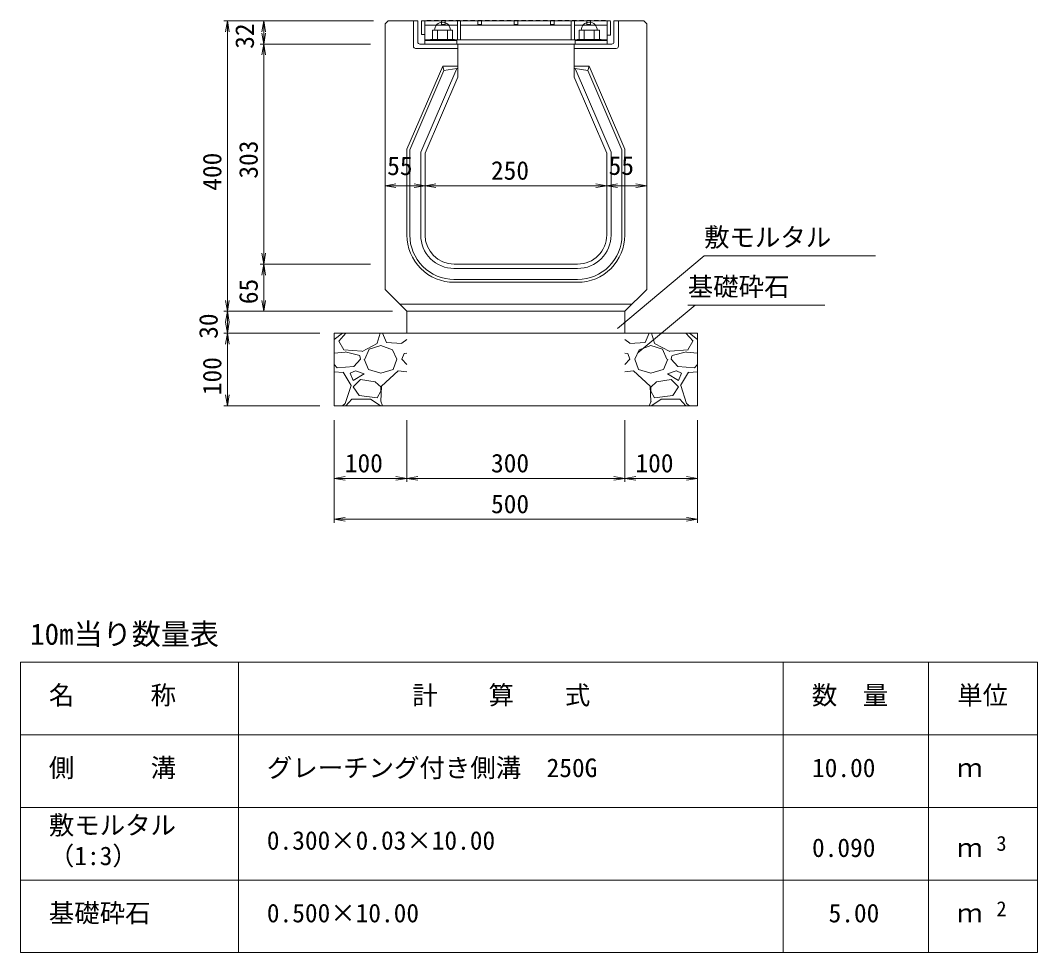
# Model space of a CAD drawing. Units: millimetres on the paper. Extents: x 0 to 841, y 0 to 594.
# Drawn here: x 233.2 to 373.2, y 345.7 to 474.1 of the extents above; entities that cross this region are included whole.
import ezdxf
from ezdxf.enums import TextEntityAlignment as Align

# ---------------------------------------------------------------- set-up
doc = ezdxf.new("R2010")
doc.units = ezdxf.units.MM
for name, color, linetype, lineweight in [('D-MTR-FRAM（材料表図枠）', 2, 'Continuous', 18), ('D-STR-DIM（寸法）', 7, 'Continuous', 18), ('D-STR-HTXT（旗揚げ）', 7, 'Continuous', 18), ('D-STR-STR1（構造物）', 7, 'Continuous', 18), ('D-STR-STRn（構造物）', 7, 'Continuous', 18), ('D-STR（構造物外形線）', 1, 'Continuous', 18)]:
    doc.layers.add(name, color=color, linetype=linetype, lineweight=lineweight)
for name, color, linetype in [('D-MTR-TXT(文字列）', 7, 'Continuous'), ('D-MTR（材料表タイトル）', 7, 'Continuous'), ('D-STR-TXT（文字）', 7, 'Continuous')]:
    doc.layers.add(name, color=color, linetype=linetype)
doc.styles.add('ＭＳ ゴシック', font='')
doc.styles.get('ＭＳ ゴシック').set_extended_font_data('MS Gothic')

msp = doc.modelspace()

# ---------------------------------------------------------------- linework, layer by layer
at = {"layer": 'D-MTR-FRAM（材料表図枠）'}
for p, q in [((233.197, 385.703), (373.197, 385.703)), ((233.197, 345.703), (233.197, 385.703)), ((263.197, 345.703), (263.197, 385.703)), ((338.197, 345.703), (338.197, 385.703)), ((358.197, 353.703), (358.197, 385.703)), ((358.197, 345.703), (358.197, 385.703)), ((373.197, 345.703), (373.197, 385.703)), ((233.197, 375.703), (373.197, 375.703)), ((233.197, 365.703), (373.197, 365.703)), ((233.197, 355.703), (373.197, 355.703)), ((233.197, 345.703), (373.197, 345.703))]:
    msp.add_line(p, q, dxfattribs=at)
at = {"layer": 'D-STR-DIM（寸法）'}
for p, q in [((281.793, 474.015), (261.184, 474.015)), ((261.434, 472.515), (261.684, 474.015)), ((261.684, 474.015), (261.684, 473.815)), ((261.684, 474.015), (261.934, 472.515)), ((261.684, 473.815), (261.684, 434.215)), ((281.793, 474.015), (266.187, 474.015)), ((266.437, 472.515), (266.687, 474.015)), ((266.687, 474.015), (266.687, 473.815)), ((266.687, 474.015), (266.937, 472.515)), ((266.687, 473.815), (266.687, 471.015)), ((266.687, 470.815), (266.437, 472.315)), ((266.937, 472.315), (266.687, 470.815)), ((281.393, 470.815), (266.187, 470.815)), ((281.393, 470.815), (266.187, 470.815)), ((266.437, 469.315), (266.687, 470.815)), ((266.687, 470.815), (266.687, 471.015)), ((266.687, 470.815), (266.687, 470.615)), ((266.687, 470.815), (266.937, 469.315)), ((266.687, 470.615), (266.687, 440.715)), ((283.393, 453.815), (283.393, 450.815)), ((288.893, 453.815), (288.893, 450.815)), ((288.893, 453.815), (288.893, 450.815)), ((313.893, 453.815), (313.893, 450.815)), ((313.893, 453.815), (313.893, 450.815)), ((319.393, 453.815), (319.393, 450.815)), ((283.393, 451.315), (284.893, 451.565)), ((283.393, 451.315), (283.593, 451.315)), ((284.893, 451.065), (283.393, 451.315)), ((288.693, 451.315), (283.593, 451.315)), ((287.393, 451.565), (288.893, 451.315)), ((288.893, 451.315), (287.393, 451.065)), ((288.893, 451.315), (288.693, 451.315)), ((288.893, 451.315), (290.393, 451.565)), ((288.893, 451.315), (289.093, 451.315)), ((290.393, 451.065), (288.893, 451.315)), ((289.093, 451.315), (313.693, 451.315)), ((312.393, 451.565), (313.893, 451.315)), ((313.893, 451.315), (312.393, 451.065)), ((313.893, 451.315), (313.693, 451.315)), ((313.893, 451.315), (315.393, 451.565)), ((313.893, 451.315), (314.093, 451.315)), ((315.393, 451.065), (313.893, 451.315)), ((314.093, 451.315), (319.193, 451.315)), ((317.893, 451.565), (319.393, 451.315)), ((319.393, 451.315), (317.893, 451.065)), ((319.393, 451.315), (319.193, 451.315)), ((266.687, 440.515), (266.437, 442.015)), ((266.937, 442.015), (266.687, 440.515)), ((281.393, 440.515), (266.187, 440.515)), ((281.393, 440.515), (266.187, 440.515)), ((266.437, 439.015), (266.687, 440.515)), ((266.687, 440.515), (266.687, 440.715)), ((266.687, 440.515), (266.687, 440.315)), ((266.687, 440.515), (266.937, 439.015)), ((266.687, 440.315), (266.687, 434.215)), ((261.684, 434.015), (261.434, 435.515)), ((261.934, 435.515), (261.684, 434.015)), ((266.687, 434.015), (266.437, 435.515)), ((266.937, 435.515), (266.687, 434.015)), ((284.393, 434.015), (261.184, 434.015)), ((284.393, 434.015), (261.184, 434.015)), ((261.434, 432.515), (261.684, 434.015)), ((261.684, 434.015), (261.684, 434.215)), ((261.684, 434.015), (261.684, 433.815)), ((261.684, 434.015), (261.934, 432.515)), ((284.393, 434.015), (266.187, 434.015)), ((266.687, 434.015), (266.687, 434.215)), ((261.684, 433.815), (261.684, 431.215)), ((261.684, 431.015), (261.434, 432.515)), ((261.934, 432.515), (261.684, 431.015)), ((261.684, 431.015), (261.684, 431.215)), ((274.393, 431.015), (261.184, 431.015)), ((274.393, 431.015), (261.184, 431.015)), ((261.434, 429.515), (261.684, 431.015)), ((261.684, 431.015), (261.684, 430.815)), ((261.684, 431.015), (261.934, 429.515)), ((261.684, 430.815), (261.684, 421.215)), ((261.684, 421.015), (261.434, 422.515)), ((261.934, 422.515), (261.684, 421.015)), ((274.393, 421.015), (261.184, 421.015)), ((261.684, 421.015), (261.684, 421.215)), ((276.393, 419.015), (276.393, 404.893)), ((276.393, 419.015), (276.393, 410.515)), ((286.393, 419.015), (286.393, 410.515)), ((286.393, 419.015), (286.393, 410.515)), ((316.393, 419.015), (316.393, 410.515)), ((316.393, 419.015), (316.393, 410.515)), ((326.393, 419.015), (326.393, 404.893)), ((326.393, 419.015), (326.393, 410.515)), ((276.393, 411.015), (277.893, 411.265)), ((276.393, 411.015), (276.593, 411.015)), ((277.893, 410.765), (276.393, 411.015)), ((276.593, 411.015), (286.193, 411.015)), ((284.893, 411.265), (286.393, 411.015)), ((286.393, 411.015), (284.893, 410.765)), ((286.393, 411.015), (286.193, 411.015)), ((286.393, 411.015), (287.893, 411.265)), ((286.393, 411.015), (286.593, 411.015)), ((287.893, 410.765), (286.393, 411.015)), ((286.593, 411.015), (316.193, 411.015)), ((314.893, 411.265), (316.393, 411.015)), ((316.393, 411.015), (314.893, 410.765)), ((316.393, 411.015), (316.193, 411.015)), ((316.393, 411.015), (317.893, 411.265)), ((316.393, 411.015), (316.593, 411.015)), ((317.893, 410.765), (316.393, 411.015)), ((316.593, 411.015), (326.193, 411.015)), ((324.893, 411.265), (326.393, 411.015)), ((326.393, 411.015), (324.893, 410.765)), ((326.393, 411.015), (326.193, 411.015)), ((276.393, 405.393), (277.893, 405.643)), ((276.393, 405.393), (276.593, 405.393)), ((277.893, 405.143), (276.393, 405.393)), ((276.593, 405.393), (326.193, 405.393)), ((324.893, 405.643), (326.393, 405.393)), ((326.393, 405.393), (324.893, 405.143)), ((326.393, 405.393), (326.193, 405.393))]:
    msp.add_line(p, q, dxfattribs=at)
at = {"layer": 'D-STR-HTXT（旗揚げ）'}
for p, q in [((315.373, 431.649), (327.291, 441.662)), ((350.889, 441.662), (327.291, 441.662)), ((318.18, 428.278), (326.045, 434.872)), ((343.909, 434.872), (325.045, 434.872))]:
    msp.add_line(p, q, dxfattribs=at)
at = {"layer": 'D-STR-STR1（構造物）'}
for p, q in [((288.843, 474.015), (288.393, 474.015)), ((288.393, 474.015), (288.393, 472.115)), ((288.843, 474.015), (288.843, 470.815)), ((288.843, 474.015), (293.343, 474.015)), ((288.843, 472.115), (288.843, 474.015)), ((288.843, 473.415), (293.343, 473.415)), ((289.143, 474.085), (289.143, 474.015)), ((289.743, 474.085), (289.143, 474.085)), ((289.743, 474.015), (289.743, 474.085)), ((290.743, 474.085), (290.143, 474.085)), ((290.143, 474.085), (290.143, 474.015)), ((290.743, 474.015), (290.743, 474.085)), ((291.143, 474.085), (291.143, 474.015)), ((291.743, 474.085), (291.143, 474.085)), ((291.143, 473.515), (291.143, 474.015)), ((291.143, 474.015), (291.643, 474.015)), ((291.643, 473.515), (291.143, 473.515)), ((291.643, 474.015), (291.643, 473.515)), ((291.743, 474.015), (291.743, 474.085)), ((292.143, 474.085), (292.143, 474.015)), ((292.743, 474.085), (292.143, 474.085)), ((292.743, 474.015), (292.743, 474.085)), ((293.143, 474.085), (293.143, 474.015)), ((293.743, 474.085), (293.143, 474.085)), ((293.343, 474.015), (293.343, 471.415)), ((293.343, 474.015), (293.343, 471.415)), ((293.793, 474.015), (293.343, 474.015)), ((293.343, 474.015), (293.793, 474.015)), ((293.743, 474.015), (293.743, 474.085)), ((293.793, 474.015), (308.993, 474.015)), ((293.793, 474.015), (293.793, 471.415)), ((293.793, 471.415), (293.793, 474.015)), ((293.793, 473.415), (308.993, 473.415)), ((294.743, 474.085), (294.143, 474.085)), ((294.143, 474.085), (294.143, 474.015)), ((294.743, 474.015), (294.743, 474.085)), ((295.143, 474.085), (295.143, 474.015)), ((295.743, 474.085), (295.143, 474.085)), ((295.743, 474.015), (295.743, 474.085)), ((296.143, 474.085), (296.143, 474.015)), ((296.743, 474.085), (296.143, 474.085)), ((296.143, 473.515), (296.143, 474.015)), ((296.143, 474.015), (296.643, 474.015)), ((296.643, 473.515), (296.143, 473.515)), ((296.643, 474.015), (296.643, 473.515)), ((296.743, 474.015), (296.743, 474.085)), ((297.143, 474.085), (297.143, 474.015)), ((297.743, 474.085), (297.143, 474.085)), ((297.743, 474.015), (297.743, 474.085)), ((298.743, 474.085), (298.143, 474.085)), ((298.143, 474.085), (298.143, 474.015)), ((298.743, 474.015), (298.743, 474.085)), ((299.143, 474.085), (299.143, 474.015)), ((299.743, 474.085), (299.143, 474.085)), ((299.743, 474.015), (299.743, 474.085)), ((300.143, 474.085), (300.143, 474.015)), ((300.743, 474.085), (300.143, 474.085)), ((300.743, 474.015), (300.743, 474.085)), ((301.143, 474.085), (301.143, 474.015)), ((301.743, 474.085), (301.143, 474.085)), ((301.143, 473.515), (301.143, 474.015)), ((301.143, 474.015), (301.643, 474.015)), ((301.643, 473.515), (301.143, 473.515)), ((301.643, 474.015), (301.643, 473.515)), ((301.743, 474.015), (301.743, 474.085)), ((302.743, 474.085), (302.143, 474.085)), ((302.143, 474.085), (302.143, 474.015)), ((302.743, 474.015), (302.743, 474.085)), ((303.143, 474.085), (303.143, 474.015)), ((303.743, 474.085), (303.143, 474.085)), ((303.743, 474.015), (303.743, 474.085)), ((304.143, 474.085), (304.143, 474.015)), ((304.743, 474.085), (304.143, 474.085)), ((304.743, 474.015), (304.743, 474.085)), ((305.143, 474.085), (305.143, 474.015)), ((305.743, 474.085), (305.143, 474.085)), ((305.743, 474.015), (305.743, 474.085)), ((306.143, 474.085), (306.143, 474.015)), ((306.743, 474.085), (306.143, 474.085)), ((306.143, 473.515), (306.143, 474.015)), ((306.143, 474.015), (306.643, 474.015)), ((306.643, 473.515), (306.143, 473.515)), ((306.643, 474.015), (306.643, 473.515)), ((306.743, 474.015), (306.743, 474.085)), ((307.143, 474.085), (307.143, 474.015)), ((307.743, 474.085), (307.143, 474.085)), ((307.743, 474.015), (307.743, 474.085)), ((308.143, 474.085), (308.143, 474.015)), ((308.743, 474.085), (308.143, 474.085)), ((308.743, 474.015), (308.743, 474.085)), ((308.993, 474.015), (308.993, 471.415)), ((308.993, 474.015), (308.993, 471.415)), ((309.443, 474.015), (308.993, 474.015)), ((308.993, 474.015), (309.443, 474.015)), ((309.143, 474.085), (309.143, 474.015)), ((309.743, 474.085), (309.143, 474.085)), ((309.443, 474.015), (309.443, 471.415)), ((309.443, 471.415), (309.443, 474.015)), ((309.443, 474.015), (313.943, 474.015)), ((309.443, 473.415), (313.943, 473.415)), ((309.743, 474.015), (309.743, 474.085)), ((310.143, 474.085), (310.143, 474.015)), ((310.743, 474.085), (310.143, 474.085)), ((310.743, 474.015), (310.743, 474.085)), ((311.143, 474.085), (311.143, 474.015)), ((311.743, 474.085), (311.143, 474.085)), ((311.143, 473.515), (311.143, 474.015)), ((311.143, 474.015), (311.643, 474.015)), ((311.643, 473.515), (311.143, 473.515)), ((311.643, 474.015), (311.643, 473.515)), ((311.743, 474.015), (311.743, 474.085)), ((312.143, 474.085), (312.143, 474.015)), ((312.743, 474.085), (312.143, 474.085)), ((312.743, 474.015), (312.743, 474.085)), ((313.143, 474.085), (313.143, 474.015)), ((313.743, 474.085), (313.143, 474.085)), ((313.743, 474.015), (313.743, 474.085)), ((313.943, 474.015), (313.943, 470.815)), ((313.943, 474.015), (314.393, 474.015)), ((313.943, 472.115), (313.943, 474.015)), ((314.393, 473.945), (314.393, 472.045)), ((288.393, 472.115), (288.843, 472.115)), ((292.679, 472.715), (289.907, 472.715)), ((289.907, 472.715), (289.907, 471.465)), ((290.6, 471.465), (290.6, 472.715)), ((291.986, 471.465), (291.986, 472.715)), ((292.679, 471.465), (292.679, 472.715)), ((310.107, 472.715), (312.879, 472.715)), ((310.107, 471.465), (310.107, 472.715)), ((310.8, 471.465), (310.8, 472.715)), ((312.186, 471.465), (312.186, 472.715)), ((312.879, 472.715), (312.879, 471.465)), ((314.393, 472.045), (313.943, 472.045)), ((288.843, 471.415), (293.343, 471.415)), ((293.243, 471.315), (288.843, 471.315)), ((288.843, 471.315), (288.843, 470.815)), ((288.843, 470.815), (313.943, 470.815)), ((288.843, 470.815), (293.243, 470.815)), ((292.943, 471.465), (289.643, 471.465)), ((289.643, 471.465), (289.643, 471.315)), ((289.643, 471.315), (291.293, 471.315)), ((289.907, 471.465), (292.679, 471.465)), ((291.293, 471.315), (292.943, 471.315)), ((292.943, 471.315), (292.943, 471.465)), ((293.243, 470.815), (293.243, 471.315)), ((293.343, 471.415), (293.793, 471.415)), ((293.343, 471.415), (293.793, 471.415)), ((293.393, 470.815), (293.393, 470.215)), ((293.793, 471.415), (308.993, 471.415)), ((308.993, 471.415), (309.443, 471.415)), ((308.993, 471.415), (309.443, 471.415)), ((309.393, 470.815), (309.393, 470.215)), ((309.443, 471.415), (313.943, 471.415)), ((309.543, 471.315), (313.943, 471.315)), ((309.543, 470.815), (309.543, 471.315)), ((313.943, 470.815), (309.543, 470.815)), ((309.843, 471.465), (313.143, 471.465)), ((309.843, 471.315), (309.843, 471.465)), ((311.493, 471.315), (309.843, 471.315)), ((312.879, 471.465), (310.107, 471.465)), ((313.143, 471.315), (311.493, 471.315)), ((313.143, 471.465), (313.143, 471.315)), ((313.943, 471.315), (313.943, 470.815)), ((289.907, 470.215), (292.679, 470.215)), ((291.317, 467.762), (286.393, 456.331)), ((291.317, 467.762), (291.494, 467.162)), ((293.393, 467.762), (291.317, 467.762)), ((309.393, 467.762), (311.469, 467.762)), ((311.469, 467.762), (311.292, 467.162)), ((311.469, 467.762), (316.393, 456.331)), ((291.494, 467.162), (286.793, 456.249)), ((293.257, 467.462), (288.293, 455.939)), ((291.494, 467.162), (293.257, 467.462)), ((293.393, 467.462), (293.257, 467.462)), ((309.393, 467.462), (309.529, 467.462)), ((311.292, 467.162), (309.529, 467.462)), ((309.529, 467.462), (314.493, 455.939)), ((311.292, 467.162), (315.993, 456.249)), ((286.393, 456.331), (286.393, 444.515)), ((286.793, 456.249), (286.793, 444.515)), ((288.293, 455.939), (288.293, 444.515)), ((314.493, 455.939), (314.493, 444.515)), ((315.993, 456.249), (315.993, 444.515)), ((316.393, 456.331), (316.393, 444.515)), ((309.893, 439.915), (292.868, 439.915)), ((309.893, 438.415), (292.865, 438.415)), ((309.893, 438.015), (292.874, 438.015))]:
    msp.add_line(p, q, dxfattribs=at)
for centre, radius, start, end in [((291.293, 472.715), 1.1, 0, 180), ((311.493, 472.715), 1.1, 0, 180), ((292.893, 444.515), 6.5, 180, 270.00002), ((292.893, 444.515), 6.1, 180, 270.00002), ((292.893, 444.515), 4.6, 180, 270.00002), ((309.893, 444.515), 4.6, 269.99998, 0), ((309.893, 444.515), 6.1, 269.99998, 0), ((309.893, 444.515), 6.5, 269.99998, 0)]:
    msp.add_arc(centre, radius, start, end, dxfattribs=at)
at = {"layer": 'D-STR-STRn（構造物）'}
for p, q in [((286.393, 434.015), (286.393, 431.015)), ((316.393, 434.015), (316.393, 431.015)), ((286.393, 431.015), (276.393, 431.015)), ((276.393, 431.015), (276.393, 421.015)), ((276.393, 430.145), (277.519, 431.015)), ((277.01, 429.911), (278.004, 431.015)), ((277.73, 428.706), (277.03, 429.906)), ((282.714, 431.01), (282.314, 429.61)), ((283.054, 431.015), (283.594, 429.734)), ((285.711, 429.618), (286.393, 430.145)), ((326.393, 431.015), (286.393, 431.015)), ((316.393, 431.015), (326.393, 431.015)), ((317.075, 429.618), (316.393, 430.145)), ((319.732, 431.015), (319.192, 429.734)), ((320.072, 431.01), (320.472, 429.61)), ((325.776, 429.911), (324.782, 431.015)), ((325.056, 428.706), (325.756, 429.906)), ((326.393, 430.145), (325.267, 431.015)), ((326.393, 431.015), (326.393, 421.015)), ((280.204, 428.532), (277.704, 428.732)), ((279.907, 427.917), (277.907, 428.417)), ((282.315, 429.604), (280.215, 428.504)), ((280.608, 427.41), (281.208, 428.81)), ((281.211, 428.811), (282.811, 429.311)), ((282.807, 429.31), (284.407, 428.71)), ((283.604, 429.706), (285.704, 429.606)), ((284.412, 428.708), (285.012, 427.408)), ((319.182, 429.706), (317.082, 429.606)), ((318.374, 428.708), (317.774, 427.408)), ((319.979, 429.31), (318.379, 428.71)), ((321.575, 428.811), (319.975, 429.311)), ((320.471, 429.604), (322.571, 428.504)), ((322.178, 427.41), (321.578, 428.81)), ((322.582, 428.532), (325.082, 428.732)), ((322.879, 427.917), (324.879, 428.417)), ((277.919, 428.399), (276.393, 428.239)), ((280.01, 427.411), (279.11, 426.411)), ((280.011, 427.405), (279.911, 427.905)), ((280.502, 427.414), (281.102, 426.014)), ((284.507, 426.015), (285.007, 427.415)), ((286.393, 426.695), (285.707, 427.444)), ((285.708, 427.413), (286.008, 428.213)), ((286.393, 428.239), (286.019, 428.199)), ((316.393, 428.239), (316.767, 428.199)), ((316.393, 426.695), (317.079, 427.444)), ((317.078, 427.413), (316.778, 428.213)), ((318.279, 426.015), (317.779, 427.415)), ((322.284, 427.414), (321.684, 426.014)), ((322.775, 427.405), (322.875, 427.905)), ((322.776, 427.411), (323.676, 426.411)), ((324.867, 428.399), (326.393, 428.239)), ((276.807, 426.243), (276.393, 426.695)), ((277.613, 425.601), (276.393, 425.702)), ((279.103, 426.417), (276.803, 426.217)), ((278.732, 423.817), (277.632, 425.617)), ((279.309, 425.807), (278.609, 425.507)), ((280.514, 425.413), (279.314, 425.813)), ((281.103, 426.004), (282.803, 425.504)), ((282.816, 425.505), (284.516, 426.005)), ((285.213, 425.81), (282.913, 423.71)), ((286.393, 425.702), (285.213, 425.801)), ((316.393, 425.702), (317.573, 425.801)), ((317.573, 425.81), (319.873, 423.71)), ((319.97, 425.505), (318.27, 426.005)), ((321.683, 426.004), (319.983, 425.504)), ((322.272, 425.413), (323.472, 425.813)), ((323.477, 425.807), (324.177, 425.507)), ((323.683, 426.417), (325.983, 426.217)), ((324.054, 423.817), (325.154, 425.617)), ((325.173, 425.601), (326.393, 425.702)), ((325.979, 426.243), (326.393, 426.695)), ((278.607, 425.511), (279.007, 424.511)), ((279.007, 424.513), (280.507, 425.413)), ((280.01, 424.611), (279.01, 423.611)), ((282.022, 424.316), (280.022, 424.616)), ((282.831, 423.59), (282.031, 424.29)), ((319.955, 423.59), (320.755, 424.29)), ((320.764, 424.316), (322.764, 424.616)), ((323.779, 424.513), (322.279, 425.413)), ((322.776, 424.611), (323.776, 423.611)), ((324.179, 425.511), (323.779, 424.511)), ((277.911, 421.308), (278.711, 423.808)), ((279.007, 423.614), (279.807, 422.414)), ((282.313, 422.112), (282.813, 423.012)), ((282.906, 423.716), (282.806, 421.616)), ((282.811, 423.011), (282.811, 423.611)), ((319.88, 423.716), (319.98, 421.616)), ((320.473, 422.112), (319.973, 423.012)), ((319.975, 423.011), (319.975, 423.611)), ((323.779, 423.614), (322.979, 422.414)), ((324.875, 421.308), (324.075, 423.808)), ((278.004, 421.015), (278.81, 421.911)), ((278.811, 421.911), (281.411, 421.911)), ((279.813, 422.407), (282.313, 422.107)), ((281.407, 421.934), (282.707, 421.034)), ((282.794, 421.634), (283.054, 421.015)), ((319.992, 421.634), (319.732, 421.015)), ((321.379, 421.934), (320.079, 421.034)), ((322.973, 422.407), (320.473, 422.107)), ((323.975, 421.911), (321.375, 421.911)), ((324.782, 421.015), (323.976, 421.911)), ((276.393, 421.015), (326.393, 421.015)), ((277.519, 421.015), (277.911, 421.318)), ((325.267, 421.015), (324.875, 421.318))]:
    msp.add_line(p, q, dxfattribs=at)
at = {"layer": 'D-STR（構造物外形線）'}
for p, q in [((283.793, 474.015), (283.393, 473.615)), ((283.393, 473.615), (283.393, 437.015)), ((287.893, 474.015), (283.793, 474.015)), ((287.293, 474.015), (287.293, 470.515)), ((287.893, 474.015), (287.293, 474.015)), ((287.893, 474.015), (287.893, 471.115)), ((314.893, 474.015), (318.993, 474.015)), ((314.893, 474.015), (314.893, 471.115)), ((315.493, 474.015), (314.893, 474.015)), ((315.493, 474.015), (315.493, 470.515)), ((318.993, 474.015), (319.393, 473.615)), ((319.393, 473.615), (319.393, 437.015)), ((288.193, 470.815), (293.393, 470.815)), ((293.393, 470.815), (293.393, 466.262)), ((314.593, 470.815), (309.393, 470.815)), ((309.393, 470.815), (309.393, 466.262)), ((287.593, 470.215), (293.393, 470.215)), ((315.193, 470.215), (309.393, 470.215)), ((312.879, 470.215), (310.107, 470.215)), ((293.393, 466.262), (288.893, 455.815)), ((309.393, 466.262), (313.893, 455.815)), ((288.893, 455.815), (288.893, 444.515)), ((313.893, 455.815), (313.893, 444.515)), ((292.893, 440.515), (309.893, 440.515)), ((283.393, 437.015), (286.393, 434.015)), ((319.393, 437.015), (316.393, 434.015)), ((285.393, 435.015), (317.393, 435.015)), ((286.393, 434.015), (316.393, 434.015))]:
    msp.add_line(p, q, dxfattribs=at)
for centre, radius, start, end in [((287.593, 470.515), 0.3, 180, 270), ((288.193, 471.115), 0.3, 180, 270), ((314.593, 471.115), 0.3, 270, 0), ((315.193, 470.515), 0.3, 270, 0), ((292.893, 444.515), 4, 180, 269.99998), ((309.893, 444.515), 4, 269.99998, 0)]:
    msp.add_arc(centre, radius, start, end, dxfattribs=at)

# ---------------------------------------------------------------- texts
at = {"layer": 'D-MTR-TXT(文字列）', "style": 'ＭＳ ゴシック'}
for s, height, p in [('名\u3000\u3000\u3000称', 2.566, (237.12, 379.106)), ('計\u3000\u3000算\u3000\u3000式', 2.566, (287.128, 379.106)), ('数\u3000量', 2.566, (342.12, 379.106)), ('単位', 2.566, (362.12, 379.106)), ('側\u3000\u3000\u3000溝', 2.566, (237.12, 369.106)), ('グレーチング付き側溝\u3000250G', 2.566, (267.12, 369.106)), ('10.00', 2.566, (342.147, 369.106)), ('ｍ', 2.566, (362.12, 369.106)), ('敷モルタル', 2.566, (237.12, 361.206)), ('0.300×0.03×10.00', 2.566, (267.12, 359.106)), ('0.090', 2.566, (342.147, 358.106)), ('3', 2.053, (367.522, 359.11)), ('（1:3）', 2.566, (237.12, 356.984)), ('ｍ', 2.566, (362.12, 358.106)), ('基礎砕石', 2.566, (237.12, 349.106)), ('0.500×10.00', 2.566, (267.12, 349.106)), ('5.00', 2.566, (344.421, 349.106)), ('ｍ', 2.566, (362.12, 349.106)), ('2', 2.053, (367.522, 350.11))]:
    msp.add_text(s, height=height, dxfattribs=at).set_placement(p, align=Align.BOTTOM_LEFT)
at = {"layer": 'D-MTR（材料表タイトル）', "style": 'ＭＳ ゴシック'}
msp.add_text('10m当り数量表', height=2.933, dxfattribs=at).set_placement((234.539, 387.228), align=Align.BOTTOM_LEFT)
at = {"layer": 'D-STR-DIM（寸法）', "style": 'ＭＳ ゴシック'}
for s, p in [('32', (266.112, 470.168)), ('303', (266.637, 452.29)), ('400', (261.634, 450.622)), ('65', (266.637, 435)), ('30', (261.126, 430.232)), ('100', (261.634, 422.471))]:
    msp.add_text(s, height=2.566, rotation=90, dxfattribs=at).set_placement(p, align=Align.BOTTOM_LEFT)
for s, p in [('55', (283.68, 452)), ('55', (314.154, 452.031)), ('250', (297.964, 451.365)), ('100', (277.849, 411.065)), ('300', (297.973, 411.065)), ('100', (317.849, 411.065)), ('500', (297.973, 405.443))]:
    msp.add_text(s, height=2.566, dxfattribs=at).set_placement(p, align=Align.BOTTOM_LEFT)
at = {"layer": 'D-STR-TXT（文字）', "style": 'ＭＳ ゴシック'}
for s, p in [('敷モルタル', (327.291, 442.162)), ('基礎砕石', (325.045, 435.372))]:
    msp.add_text(s, height=2.566, dxfattribs=at).set_placement(p, align=Align.BOTTOM_LEFT)

doc.saveas('drawing.dxf')
